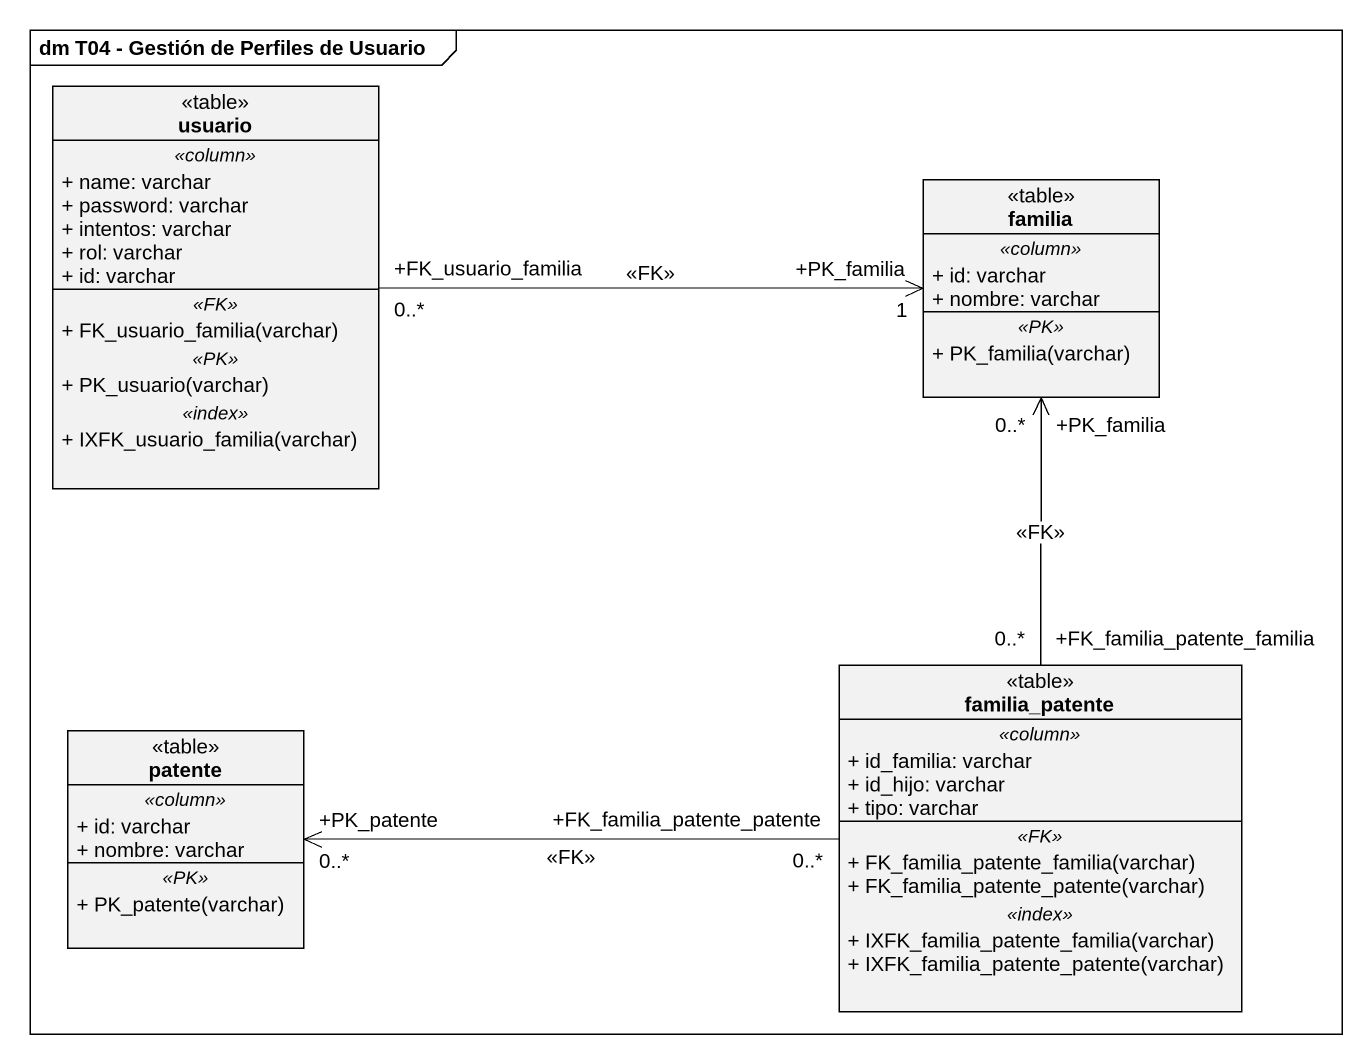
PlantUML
@startuml
mainframe dm T04 - Gestión de Perfiles de Usuario
hide circle
hide empty members
skinparam classAttributeIconSize 0
class usuario <<table>> {
  .. <<column>> ..
  + name: varchar
  + password: varchar
  + intentos: varchar
  + rol: varchar
  + id: varchar
  .. <<FK>> ..
  + FK_usuario_familia(varchar)
  .. <<PK>> ..
  + PK_usuario(varchar)
  .. <<index>> ..
  + IXFK_usuario_familia(varchar)
}
class familia <<table>> {
  .. <<column>> ..
  + id: varchar
  + nombre: varchar
  .. <<PK>> ..
  + PK_familia(varchar)
}
class familia_patente <<table>> {
  .. <<column>> ..
  + id_familia: varchar
  + id_hijo: varchar
  + tipo: varchar
  .. <<FK>> ..
  + FK_familia_patente_familia(varchar)
  + FK_familia_patente_patente(varchar)
  .. <<index>> ..
  + IXFK_familia_patente_familia(varchar)
  + IXFK_familia_patente_patente(varchar)
}
class patente <<table>> {
  .. <<column>> ..
  + id: varchar
  + nombre: varchar
  .. <<PK>> ..
  + PK_patente(varchar)
}
usuario "+FK_usuario_familia\n0..*" -right-> "+PK_familia\n1" familia : <<FK>>
familia_patente "+FK_familia_patente_familia\n0..*" -up-> "+PK_familia\n0..*" familia : <<FK>>
familia_patente "+FK_familia_patente_patente\n0..*" -left-> "+PK_patente\n0..*" patente : <<FK>>
@enduml
